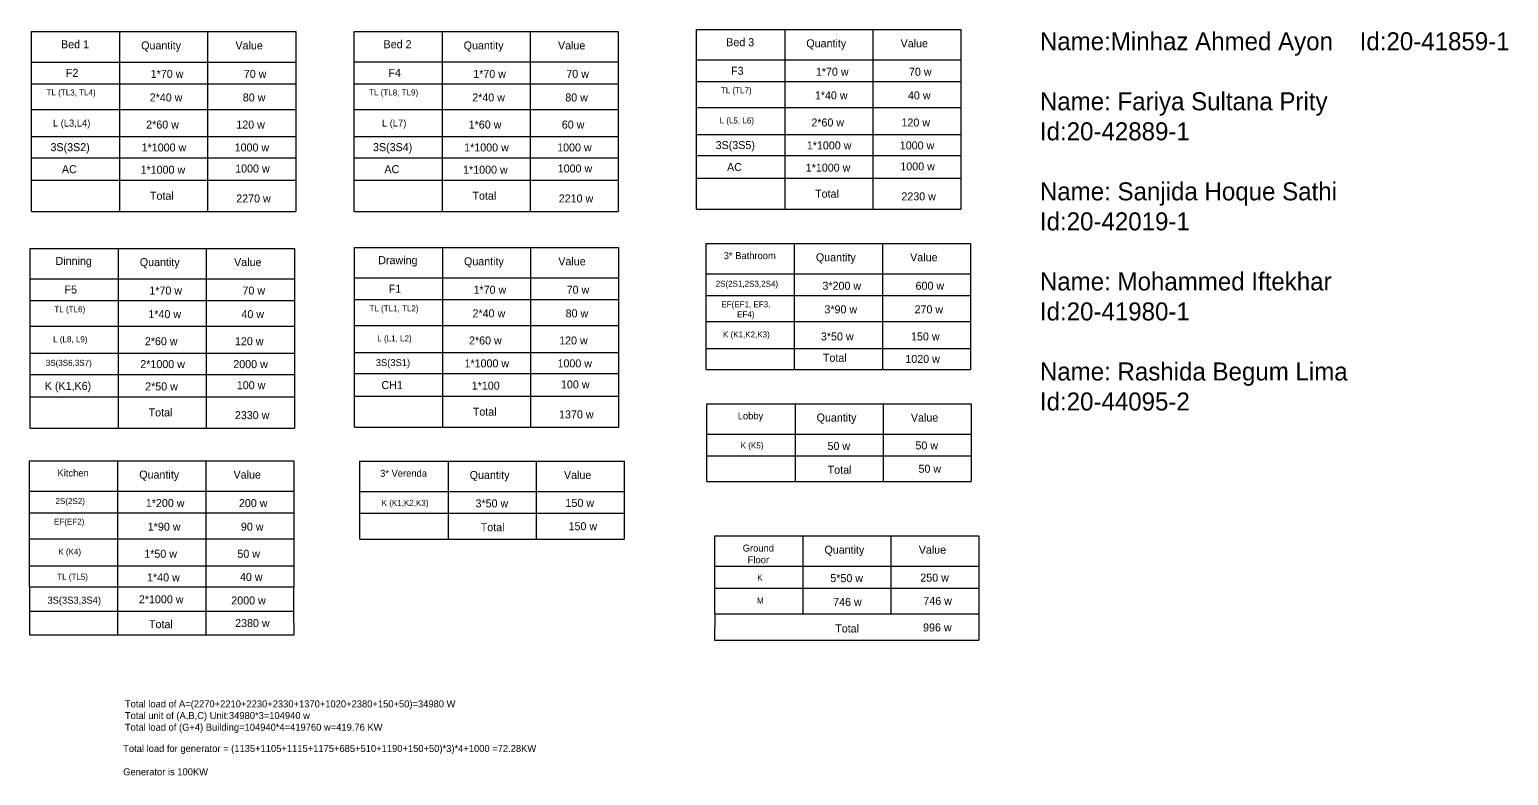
# Model space of a CAD drawing. Header units: inches. Extents: x 2005 to 8881, y -1786 to -220.
# Drawn here: x 5923 to 8881, y -1786 to -295 of the extents above; entities that cross this region are included whole.
import ezdxf

# ---------------------------------------------------------------- set-up
doc = ezdxf.new("R2010")
doc.units = ezdxf.units.IN
doc.header["$MEASUREMENT"] = 0

msp = doc.modelspace()

# ---------------------------------------------------------------- linework, layer by layer
for p, q in [((7257.34, -295.14), (7609.61, -295.14)), ((7257.34, -654.47), (7257.34, -295.14)), ((7433.48, -295.14), (7433.48, -654.47)), ((7609.55, -295.14), (7609.55, -654.47)), ((7609.61, -295.14), (7609.61, -654.47)), ((7609.61, -295.14), (7785.69, -295.14)), ((7785.69, -295.14), (7785.69, -654.47)), ((5927.15, -299.3), (6279.43, -299.3)), ((5927.15, -658.63), (5927.15, -299.3)), ((6103.29, -299.3), (6103.29, -658.63)), ((6279.36, -299.3), (6279.36, -658.63)), ((6279.43, -299.3), (6279.43, -658.63)), ((6279.43, -299.3), (6455.5, -299.3)), ((6455.5, -299.3), (6455.5, -658.63)), ((6572.11, -299.29), (6924.38, -299.29)), ((6572.11, -658.61), (6572.11, -299.29)), ((6748.24, -299.29), (6748.24, -658.61)), ((6924.32, -299.29), (6924.32, -658.61)), ((6924.38, -299.29), (6924.38, -658.61)), ((6924.38, -299.29), (7100.46, -299.29)), ((7100.46, -299.29), (7100.46, -658.61)), ((5927.15, -359.94), (6279.43, -359.94)), ((6279.43, -359.94), (6455.5, -359.94)), ((6572.11, -359.92), (6924.38, -359.92)), ((6924.38, -359.92), (7100.46, -359.92)), ((7257.34, -355.78), (7609.61, -355.78)), ((7609.61, -355.78), (7785.69, -355.78)), ((5927.15, -403.41), (6279.43, -403.41)), ((6279.43, -403.41), (6455.5, -403.41)), ((6572.11, -403.39), (6924.38, -403.39)), ((6924.38, -403.39), (7100.46, -403.39)), ((7257.34, -399.25), (7609.61, -399.25)), ((7609.61, -399.25), (7785.69, -399.25)), ((5927.15, -454.89), (6279.43, -454.89)), ((6279.43, -454.89), (6455.5, -454.89)), ((6572.11, -454.87), (6924.38, -454.87)), ((6924.38, -454.87), (7100.46, -454.87)), ((7257.34, -450.73), (7609.61, -450.73)), ((7609.61, -450.73), (7785.69, -450.73)), ((5927.15, -508.92), (6279.43, -508.92)), ((6279.43, -508.92), (6455.5, -508.92)), ((6572.11, -508.91), (6924.38, -508.91)), ((6924.38, -508.91), (7100.46, -508.91)), ((7257.34, -504.77), (7609.61, -504.77)), ((7609.61, -504.77), (7785.69, -504.77)), ((5927.15, -551.24), (6279.43, -551.24)), ((6279.36, -551.24), (6455.5, -551.24)), ((6572.11, -551.22), (6924.38, -551.22)), ((6924.32, -551.22), (7100.46, -551.22)), ((7257.34, -547.08), (7609.61, -547.08)), ((7609.55, -547.08), (7785.69, -547.08)), ((5927.15, -596.4), (6279.43, -596.4)), ((6279.43, -596.4), (6455.5, -596.4)), ((6572.11, -596.38), (6924.38, -596.38)), ((6924.38, -596.38), (7100.46, -596.38)), ((7257.34, -592.24), (7609.61, -592.24)), ((7609.61, -592.24), (7785.69, -592.24)), ((5927.15, -658.63), (6279.43, -658.63)), ((6279.43, -658.63), (6455.5, -658.63)), ((6572.11, -658.61), (6924.38, -658.61)), ((6924.38, -658.61), (7100.46, -658.61)), ((7257.34, -654.47), (7609.61, -654.47)), ((7609.61, -654.47), (7785.69, -654.47)), ((5924.46, -732.47), (6276.73, -732.47)), ((5924.46, -1091.79), (5924.46, -732.47)), ((6100.6, -732.47), (6100.6, -1091.79)), ((6276.67, -732.47), (6276.67, -1091.79)), ((6276.73, -732.47), (6276.73, -1091.79)), ((6276.73, -732.47), (6452.81, -732.47)), ((6452.81, -732.47), (6452.81, -1091.79)), ((6572.77, -730.92), (6925.04, -730.92)), ((6572.77, -1090.24), (6572.77, -730.92)), ((6748.9, -730.92), (6748.9, -1090.24)), ((6924.98, -730.92), (6924.98, -1090.24)), ((6925.04, -730.92), (6925.04, -1090.24)), ((6925.04, -730.92), (7101.11, -730.92)), ((7101.11, -730.92), (7101.11, -1090.24)), ((7276.47, -722.88), (7628.74, -722.88)), ((7276.47, -974.81), (7276.47, -722.88)), ((7452.61, -722.88), (7452.61, -974.81)), ((7628.68, -722.88), (7628.68, -974.81)), ((7628.74, -722.88), (7628.74, -974.81)), ((7628.74, -722.88), (7804.82, -722.88)), ((7804.82, -722.88), (7804.82, -974.81)), ((5924.46, -793.1), (6276.73, -793.1)), ((6276.73, -793.1), (6452.81, -793.1)), ((6572.77, -791.56), (6925.04, -791.56)), ((6925.04, -791.56), (7101.11, -791.56)), ((7276.47, -783.52), (7628.74, -783.52)), ((7628.74, -783.52), (7804.82, -783.52)), ((7276.47, -826.99), (7628.74, -826.99)), ((7628.74, -826.99), (7804.82, -826.99)), ((5924.46, -836.57), (6276.73, -836.57)), ((6276.73, -836.57), (6452.81, -836.57)), ((6572.77, -835.03), (6925.04, -835.03)), ((6925.04, -835.03), (7101.11, -835.03)), ((6572.77, -886.51), (6925.04, -886.51)), ((6925.04, -886.51), (7101.11, -886.51)), ((7276.47, -878.46), (7628.74, -878.46)), ((7628.74, -878.46), (7804.82, -878.46)), ((5924.46, -888.05), (6276.73, -888.05)), ((6276.73, -888.05), (6452.81, -888.05)), ((5924.46, -942.09), (6276.73, -942.09)), ((6276.73, -942.09), (6452.81, -942.09)), ((6572.77, -940.54), (6925.04, -940.54)), ((6925.04, -940.54), (7101.11, -940.54)), ((7276.47, -932.5), (7628.74, -932.5)), ((7628.74, -932.5), (7804.82, -932.5)), ((7276.47, -974.81), (7628.74, -974.81)), ((7628.68, -974.81), (7804.82, -974.81)), ((5924.46, -984.4), (6276.73, -984.4)), ((6276.67, -984.4), (6452.81, -984.4)), ((6572.77, -982.86), (6925.04, -982.86)), ((6924.98, -982.86), (7101.11, -982.86)), ((5924.46, -1029.57), (6276.73, -1029.57)), ((6276.73, -1029.57), (6452.81, -1029.57)), ((6572.77, -1028.02), (6925.04, -1028.02)), ((6925.04, -1028.02), (7101.11, -1028.02)), ((7277.9, -1043.17), (7630.18, -1043.17)), ((7277.9, -1198.76), (7277.9, -1043.17)), ((7454.04, -1043.17), (7454.04, -1198.76)), ((7630.11, -1043.17), (7630.11, -1198.76)), ((7630.18, -1043.17), (7630.18, -1198.76)), ((7630.18, -1043.17), (7806.25, -1043.17)), ((7806.25, -1043.17), (7806.25, -1198.76)), ((5924.46, -1091.79), (6276.73, -1091.79)), ((6276.73, -1091.79), (6452.81, -1091.79)), ((6572.77, -1090.24), (6925.04, -1090.24)), ((6925.04, -1090.24), (7101.11, -1090.24)), ((7277.9, -1103.81), (7630.18, -1103.81)), ((7630.18, -1103.81), (7806.25, -1103.81)), ((7277.9, -1147.28), (7630.18, -1147.28)), ((7630.18, -1147.28), (7806.25, -1147.28)), ((5923.32, -1157.31), (6275.59, -1157.31)), ((5923.32, -1409.24), (5923.32, -1157.31)), ((6099.45, -1157.31), (6099.45, -1409.24)), ((6275.53, -1157.31), (6275.53, -1409.24)), ((6275.59, -1157.31), (6275.59, -1409.24)), ((6275.59, -1157.31), (6451.66, -1157.31)), ((6451.66, -1157.31), (6451.66, -1409.24)), ((6584.09, -1157.99), (6936.36, -1157.99)), ((6584.09, -1313.57), (6584.09, -1157.99)), ((6760.23, -1157.99), (6760.23, -1313.57)), ((6936.3, -1157.99), (6936.3, -1313.57)), ((6936.36, -1157.99), (6936.36, -1313.57)), ((6936.36, -1157.99), (7112.44, -1157.99)), ((7112.44, -1157.99), (7112.44, -1313.57)), ((7277.9, -1198.76), (7630.18, -1198.76)), ((7630.18, -1198.76), (7806.25, -1198.76)), ((5923.32, -1217.94), (6275.59, -1217.94)), ((6275.59, -1217.94), (6451.66, -1217.94)), ((6584.09, -1218.63), (6936.36, -1218.63)), ((6936.36, -1218.63), (7112.44, -1218.63)), ((5923.32, -1261.41), (6275.59, -1261.41)), ((6275.59, -1261.41), (6451.66, -1261.41)), ((6584.09, -1262.1), (6936.36, -1262.1)), ((6936.36, -1262.1), (7112.44, -1262.1)), ((5923.32, -1312.89), (6275.59, -1312.89)), ((6275.59, -1312.89), (6451.66, -1312.89)), ((6584.09, -1313.57), (6936.36, -1313.57)), ((6936.36, -1313.57), (7112.44, -1313.57)), ((7293.61, -1307.43), (7645.89, -1307.43)), ((7293.61, -1463.01), (7293.61, -1307.43)), ((7469.75, -1307.43), (7469.75, -1463.01)), ((7645.83, -1307.43), (7645.83, -1463.01)), ((7645.89, -1307.43), (7645.89, -1463.01)), ((7645.89, -1307.43), (7821.96, -1307.43)), ((7821.96, -1307.43), (7821.96, -1463.01)), ((5923.32, -1366.93), (6275.59, -1366.93)), ((6275.59, -1366.93), (6451.66, -1366.93)), ((7293.61, -1368.06), (7645.89, -1368.06)), ((7645.89, -1368.06), (7821.96, -1368.06)), ((5923.32, -1409.24), (6275.59, -1409.24)), ((5923.32, -1409.24), (5923.32, -1457.65)), ((6099.45, -1409.24), (6099.45, -1504.93)), ((6275.53, -1409.24), (6451.66, -1409.24)), ((6275.59, -1409.24), (6275.59, -1504.93)), ((6451.85, -1457.65), (6451.85, -1409.24)), ((7293.61, -1411.53), (7645.89, -1411.53)), ((7645.89, -1411.53), (7821.96, -1411.53)), ((5923.32, -1457.65), (6451.85, -1457.65)), ((5923.32, -1457.65), (5923.32, -1504.93)), ((6452.65, -1504.93), (6451.85, -1457.65)), ((7293.61, -1463.01), (7293.02, -1516.03)), ((7293.61, -1463.01), (7645.89, -1463.01)), ((7645.89, -1463.01), (7821.96, -1463.01)), ((7821.96, -1463.01), (7821.96, -1516.03)), ((5923.32, -1504.93), (6452.65, -1504.93)), ((7293.02, -1516.03), (7645.3, -1516.03)), ((7645.3, -1516.03), (7821.37, -1516.03))]:
    msp.add_line(p, q)

# ---------------------------------------------------------------- texts
for s, insert, char_height, width, attachment_point in [('Bed 1', (6014.25, -316.47), 16, 116.7874, 2), ('Quantity', (6186.31, -318.77), 16, 116.7874, 2), ('Value', (6362.38, -318.77), 16, 116.7874, 2), ('Bed 2', (6659.2, -316.45), 16, 116.7874, 2), ('Quantity', (6831.27, -318.76), 16, 116.7874, 2), ('Value', (7007.34, -318.76), 16, 116.7874, 2), ('Bed 3', (7344.43, -312.31), 16, 116.7874, 2), ('Quantity', (7516.5, -314.61), 16, 116.7874, 2), ('Value', (7692.57, -314.61), 16, 116.7874, 2), ('Name:Minhaz Ahmed Ayon    Id:20-41859-1\\P\\PName: Fariya Sultana Prity\\PId:20-42889-1\\P\\PName: Sanjida Hoque Sathi\\PId:20-42019-1\\P\\PName: Mohammed Iftekhar\\PId:20-41980-1\\P\\PName: Rashida Begum Lima\\PId:20-44095-2', (7943.79, -300.47), 36, 1167.0638, 1), ('F2', (6008.4, -373.65), 16, 116.7874, 2), ('1*70 w', (6198.26, -375.66), 16, 116.7874, 2), ('70 w', (6374.34, -375.66), 16, 116.7874, 2), ('F4', (6653.36, -373.63), 16, 116.7874, 2), ('1*70 w', (6843.22, -375.64), 16, 116.7874, 2), ('70 w', (7019.29, -375.64), 16, 116.7874, 2), ('F3', (7338.59, -369.49), 16, 116.7874, 2), ('1*70 w', (7528.45, -371.5), 16, 116.7874, 2), ('70 w', (7704.52, -371.5), 16, 116.7874, 2), ('TL (TL7)', (7336.58, -410.73), 12, 116.7874, 2), ('TL (TL3, TL4)', (6006.39, -414.89), 12, 116.7874, 2), ('2*40 w', (6196.25, -422.83), 16, 116.7874, 2), ('80 w', (6372.33, -422.83), 16, 116.7874, 2), ('TL (TL8, TL9)', (6651.35, -414.87), 12, 116.7874, 2), ('2*40 w', (6841.21, -422.81), 16, 116.7874, 2), ('80 w', (7017.28, -422.81), 16, 116.7874, 2), ('1*40 w', (7526.44, -418.67), 16, 116.7874, 2), ('40 w', (7702.51, -418.67), 16, 116.7874, 2), ('L (L5, L6)', (7337.58, -470.86), 12, 116.7874, 2), ('2*60 w', (7519.41, -472.87), 16, 116.7874, 2), ('120 w', (7695.48, -472.87), 16, 116.7874, 2), ('L (L3,L4)', (6007.4, -475.02), 14, 116.7874, 2), ('2*60 w', (6189.22, -477.02), 16, 116.7874, 2), ('120 w', (6365.29, -477.02), 16, 116.7874, 2), ('L (L7)', (6652.35, -475), 14, 116.7874, 2), ('1*60 w', (6834.17, -477.01), 16, 116.7874, 2), ('60 w', (7010.25, -477.01), 16, 116.7874, 2), ('3S(3S2)', (6004.38, -522.19), 16, 116.7874, 2), ('1*1000 w', (6192.06, -522.81), 16, 116.7874, 2), ('1000 w', (6367.9, -522.81), 16, 116.7874, 2), ('3S(3S4)', (6649.34, -522.17), 16, 116.7874, 2), ('1*1000 w', (6837.02, -522.8), 16, 116.7874, 2), ('1000 w', (7012.86, -522.8), 16, 116.7874, 2), ('3S(3S5)', (7334.57, -518.03), 16, 116.7874, 2), ('1*1000 w', (7522.25, -518.66), 16, 116.7874, 2), ('1000 w', (7698.09, -518.66), 16, 116.7874, 2), ('AC', (7333.02, -562.03), 16, 116.7874, 2), ('1000 w', (7699.18, -560.68), 16, 116.7874, 2), ('AC', (6002.83, -566.19), 16, 116.7874, 2), ('1*1000 w', (6189.89, -567.28), 16, 116.7874, 2), ('1000 w', (6368.99, -564.84), 16, 116.7874, 2), ('AC', (6647.79, -566.18), 16, 116.7874, 2), ('1*1000 w', (6834.85, -567.26), 16, 116.7874, 2), ('1000 w', (7013.95, -564.82), 16, 116.7874, 2), ('1*1000 w', (7520.08, -563.12), 16, 116.7874, 2), ('Total', (6187.82, -619.33), 16, 116.7874, 2), ('Total', (6832.77, -619.31), 16, 116.7874, 2), ('Total', (7518, -615.17), 16, 116.7874, 2), ('2230 w', (7701.25, -620.59), 16, 116.7874, 2), ('2270 w', (6371.07, -624.75), 16, 116.7874, 2), ('2210 w', (7016.02, -624.74), 16, 116.7874, 2), ('3* Bathroom', (7363.56, -740.05), 14, 116.7874, 2), ('Dinning', (6011.55, -749.63), 16, 116.7874, 2), ('Quantity', (6183.62, -751.94), 16, 116.7874, 2), ('Value', (6359.69, -751.94), 16, 116.7874, 2), ('Drawing', (6659.86, -748.09), 16, 116.7874, 2), ('Quantity', (6831.92, -750.39), 16, 116.7874, 2), ('Value', (7008, -750.39), 16, 116.7874, 2), ('Quantity', (7535.63, -742.35), 16, 116.7874, 2), ('Value', (7711.7, -742.35), 16, 116.7874, 2), ('2S(2S1,2S3,2S4)', (7357.72, -797.23), 12, 116.7874, 2), ('F5', (6005.71, -806.82), 16, 116.7874, 2), ('1*70 w', (6195.57, -808.82), 16, 116.7874, 2), ('70 w', (6371.64, -808.82), 16, 116.7874, 2), ('F1', (6654.02, -805.27), 16, 116.7874, 2), ('1*70 w', (6843.87, -807.28), 16, 116.7874, 2), ('70 w', (7019.95, -807.28), 16, 116.7874, 2), ('3*200 w', (7547.58, -799.23), 16, 116.7874, 2), ('600 w', (7723.65, -799.23), 16, 116.7874, 2), ('TL (TL6)', (6003.7, -848.06), 12, 116.7874, 2), ('1*40 w', (6193.56, -855.99), 16, 116.7874, 2), ('40 w', (6369.63, -855.99), 16, 116.7874, 2), ('TL (TL1, TL2)', (6652.01, -846.51), 12, 116.7874, 2), ('2*40 w', (6841.87, -854.45), 16, 116.7874, 2), ('80 w', (7017.94, -854.45), 16, 116.7874, 2), ('EF(EF1, EF3, EF4)', (7355.71, -838.47), 12, 116.7874, 2), ('3*90 w', (7545.57, -846.4), 16, 116.7874, 2), ('270 w', (7721.64, -846.4), 16, 116.7874, 2), ('L (L8, L9)', (6004.71, -908.18), 12, 116.7874, 2), ('2*60 w', (6186.53, -910.19), 16, 116.7874, 2), ('120 w', (6362.6, -910.19), 16, 116.7874, 2), ('L (L1, L2)', (6653.01, -906.64), 12, 116.7874, 2), ('2*60 w', (6834.83, -908.64), 16, 116.7874, 2), ('120 w', (7010.91, -908.64), 16, 116.7874, 2), ('K (K1,K2,K3)', (7356.72, -898.59), 12, 116.7874, 2), ('3*50 w', (7538.54, -900.6), 16, 116.7874, 2), ('150 w', (7714.61, -900.6), 16, 116.7874, 2), ('Total', (7533.6, -943.2), 16, 116.7874, 2), ('1020 w', (7709.18, -945.52), 16, 116.7874, 2), ('3S(3S6,3S7)', (6001.69, -955.35), 12, 116.7874, 2), ('2*1000 w', (6189.37, -955.98), 16, 116.7874, 2), ('2000 w', (6365.21, -955.98), 16, 116.7874, 2), ('3S(3S1)', (6650, -953.81), 14, 116.7874, 2), ('1*1000 w', (6837.68, -954.43), 16, 116.7874, 2), ('1000 w', (7013.52, -954.43), 16, 116.7874, 2), ('K (K1,K6)', (6000.14, -999.36), 16, 116.7874, 2), ('2*50 w', (6187.2, -1000.44), 16, 116.7874, 2), ('100 w', (6366.3, -998.01), 16, 116.7874, 2), ('CH1', (6648.44, -997.81), 16, 116.7874, 2), ('1*100', (6835.51, -998.9), 16, 116.7874, 2), ('100 w', (7014.6, -996.46), 16, 116.7874, 2), ('Total', (6185.12, -1052.5), 16, 116.7874, 2), ('2330 w', (6368.37, -1057.92), 16, 116.7874, 2), ('Total', (6833.43, -1050.95), 16, 116.7874, 2), ('1370 w', (7016.68, -1056.37), 16, 116.7874, 2), ('Lobby', (7365, -1060.34), 14, 116.7874, 2), ('Quantity', (7537.06, -1062.64), 16, 116.7874, 2), ('Value', (7713.13, -1062.64), 16, 116.7874, 2), ('K (K5)', (7368.12, -1120.48), 12, 116.7874, 2), ('50 w', (7541.63, -1119.49), 16, 116.7874, 2), ('50 w', (7717.46, -1118.48), 16, 116.7874, 2), ('Kitchen', (6010.41, -1174.47), 14, 116.7874, 2), ('Quantity', (6182.47, -1176.78), 16, 116.7874, 2), ('Value', (6358.55, -1176.78), 16, 116.7874, 2), ('3* Verenda', (6671.18, -1175.16), 14, 116.7874, 2), ('Quantity', (6843.25, -1177.46), 16, 116.7874, 2), ('Value', (7019.32, -1177.46), 16, 116.7874, 2), ('Total', (7543.13, -1167.09), 16, 116.7874, 2), ('50 w', (7723.55, -1165.06), 16, 116.7874, 2), ('2S(2S2)', (6004.57, -1231.65), 12, 116.7874, 2), ('1*200 w', (6194.42, -1233.66), 16, 116.7874, 2), ('200 w', (6370.5, -1233.66), 16, 116.7874, 2), ('K (K1,K2,K3)', (6674.31, -1235.3), 12, 116.7874, 2), ('3*50 w', (6847.82, -1234.31), 16, 116.7874, 2), ('150 w', (7023.65, -1233.3), 16, 116.7874, 2), ('EF(EF2)', (6002.56, -1272.9), 12, 116.7874, 2), ('1*90 w', (6192.42, -1280.83), 16, 116.7874, 2), ('90 w', (6368.49, -1280.83), 16, 116.7874, 2), ('Total', (6849.32, -1281.91), 16, 116.7874, 2), ('150 w', (7029.73, -1279.88), 16, 116.7874, 2), ('Ground^JFloor', (7380.71, -1324.59), 14, 116.7874, 2), ('Quantity', (7552.77, -1326.9), 16, 116.7874, 2), ('Value', (7728.85, -1326.9), 16, 116.7874, 2), ('K (K4)', (6003.56, -1333.02), 12, 116.7874, 2), ('1*50 w', (6185.38, -1335.03), 16, 116.7874, 2), ('50 w', (6361.46, -1335.03), 16, 116.7874, 2), ('TL (TL5)', (6009.33, -1383.06), 12, 116.7874, 2), ('1*40 w', (6191.01, -1382.21), 16, 116.7874, 2), ('40 w', (6366.61, -1381.4), 16, 116.7874, 2), ('K ', (7383.84, -1384.74), 12, 116.7874, 2), ('5*50 w', (7557.35, -1383.75), 16, 116.7874, 2), ('250 w', (7733.18, -1382.74), 16, 116.7874, 2), ('3S(3S3,3S4)', (6012.53, -1428.89), 14, 116.7874, 2), ('2*1000 w', (6186.5, -1426.07), 16, 116.7874, 2), ('2000 w', (6361.1, -1428.34), 16, 116.7874, 2), ('M', (7384.68, -1430.62), 12, 116.7874, 2), ('746 w', (7558.84, -1431.34), 16, 116.7874, 2), ('746 w', (7739.26, -1429.32), 16, 116.7874, 2), ('Total', (6185.92, -1475.8), 16, 116.7874, 2), ('2380 w', (6368.91, -1473.48), 16, 116.7874, 2), ('Total', (7558.25, -1484.36), 16, 116.7874, 2), ('996 w', (7738.67, -1482.33), 16, 116.7874, 2), ('Total load of A=(2270+2210+2230+2330+1370+1020+2380+150+50)=34980 W\\PTotal unit of (A,B,C) Unit:34980*3=104940 w\\PTotal load of (G+4) Building=104940*4=419760 w=419.76 KW', (6113.92, -1636.13), 14, 1267.8851, 1), ('Total load for generator = (1135+1105+1115+1175+685+510+1190+150+50)*3)*4+1000 =72.28KW\\P\\PGenerator is 100KW', (6110.49, -1725.23), 14, 1267.8851, 1)]:
    msp.add_mtext(s, dxfattribs=dict(insert=insert, char_height=char_height, width=width, attachment_point=attachment_point))

doc.saveas('drawing.dxf')
